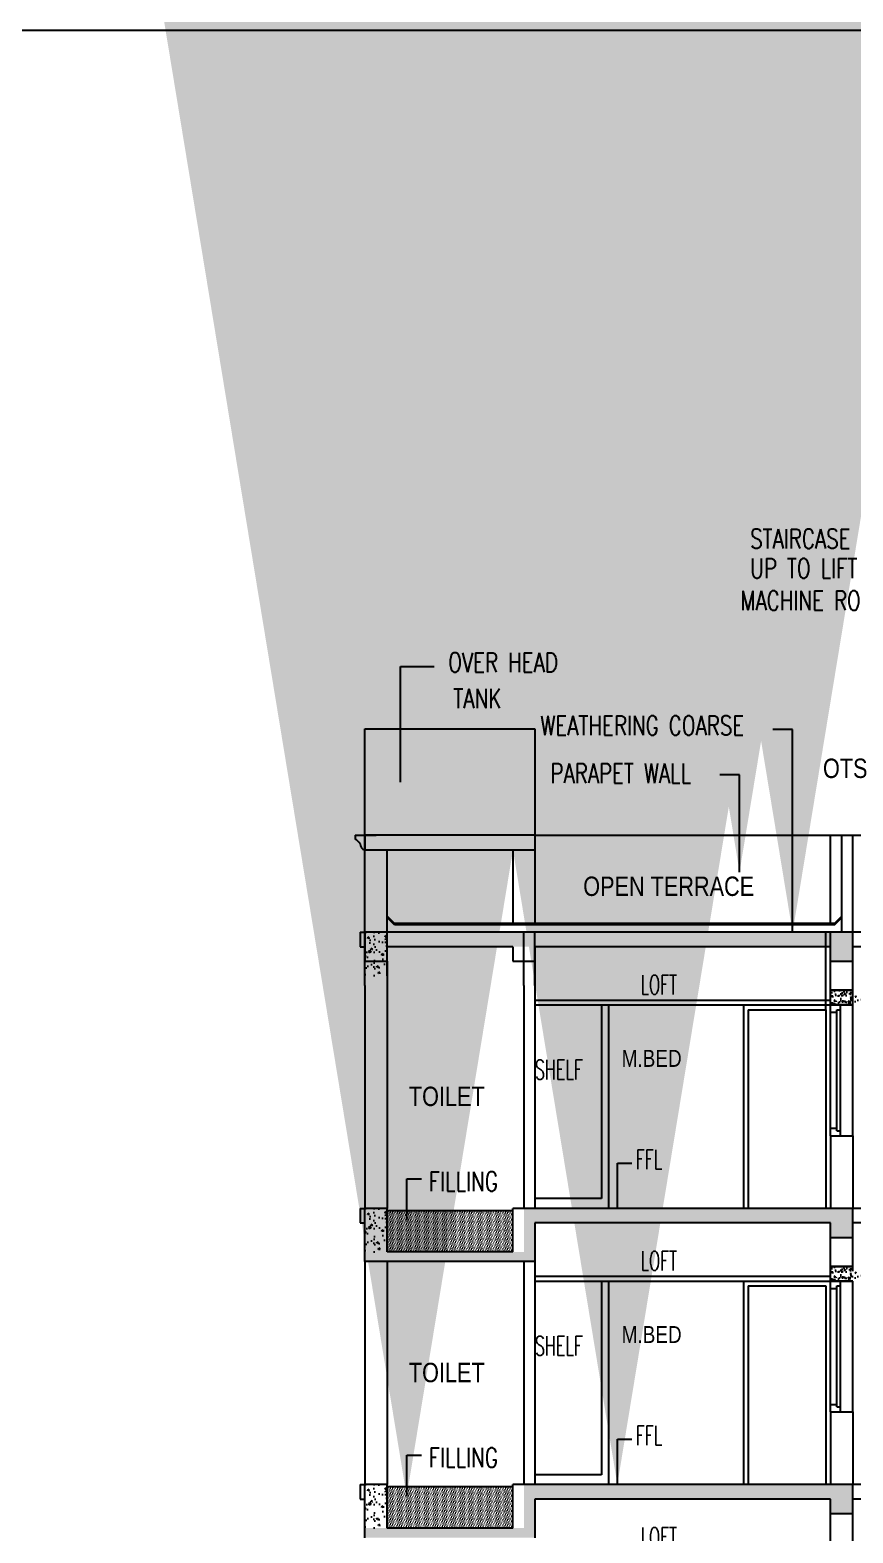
# Model space of a CAD drawing. Header units: metres. Extents: x 10 to 343, y 349 to 530.
# Drawn here: x 253.02 to 261.5, y 464.33 to 479.84 of the extents above; entities that cross this region are included whole.
import ezdxf

# ---------------------------------------------------------------- set-up
doc = ezdxf.new("R2010")
doc.units = ezdxf.units.M
doc.linetypes.add('DASHED2', pattern=[0.375, 0.25, -0.125])
doc.styles.add('m', font='micross.ttf', dxfattribs={"width": 0.9, "height": 350})
doc.styles.add('RS', font='ROMANS.shx')
doc.styles.add('RS3', font='romans.shx', dxfattribs={"width": 0.75, "height": 200})
doc.styles.add('style4', font='romans.shx', dxfattribs={"width": 0.75, "height": 175})
doc.styles.add('style6', font='romans.shx', dxfattribs={"width": 0.8})
doc.dimstyles.new('1', dxfattribs={"dimtxt": 2, "dimasz": 100, "dimexe": 100, "dimexo": 0, "dimgap": 50, "dimtad": 1, "dimdec": 0, "dimzin": 3, "dimdsep": 46, "dimtxsty": 'RS3', "dimblk": 'ARCHTICK', "dimcen": 150, "dimdle": 100, "dimclrd": 256, "dimclre": 256, "dimclrt": 6, "dimadec": 0, "dimazin": 0, "dimtfac": 1, "dimtdec": 0, "dimtmove": 2, "dimatfit": 3, "dimfxl": 0, "dimlwd": -1, "dimlwe": -1, "dimarcsym": 0})
doc.dimstyles.new('Jerry', dxfattribs={"dimscale": 18, "dimtxt": 0.5, "dimasz": 0.25, "dimexe": 0.18, "dimexo": 0.0625, "dimgap": 0.25, "dimtad": 1, "dimdec": 0, "dimdsep": 46, "dimlunit": 3, "dimtxsty": 'RS', "dimblk": 'ARCHTICK', "dimcen": 0.09, "dimse1": 1, "dimse2": 1, "dimclrd": 8, "dimclre": 8, "dimclrt": 6, "dimadec": 0, "dimazin": 0, "dimtfac": 1, "dimtdec": 0, "dimtofl": 0, "dimtmove": 0, "dimatfit": 3, "dimfxl": 0, "dimtolj": 1, "dimtzin": 0, "dimarcsym": 0})
pattern_1 = [(50, (-19870.7206, -12054.42528), (0.1434520365, -0.012550427), [0.015, -0.165]), (355, (-19870.7206, -12054.42528), (-0.0277502667, 0.1504384267), [0.012, -0.132]), (100.4514, (-19870.70865, -12054.42632), (0.11570187634, 0.1378879084), [0.012748038, -0.1402284224]), (46.1842, (-19870.7206, -12054.38528), (0.2134482097, -0.0331038029), [0.0225, -0.2475]), (96.6356, (-19870.70282, -12054.38804), (0.1869325411, 0.1948235742), [0.0191220576, -0.2103426]), (351.1842, (-19870.7206, -12054.38528), (0.186932389, 0.1948237202), [0.018, -0.198]), (21, (-19870.7006, -12054.39528), (0.1193814104, -0.08052377813), [0.015, -0.165]), (326, (-19870.7006, -12054.39528), (0.0486630664, 0.145030009), [0.012, -0.132]), (71.4514, (-19870.69066, -12054.40199), (0.1680445257, 0.06450609934), [0.012748038, -0.1402284224]), (37.5, (-19870.720604, -12054.42528), (0.00243197106, 0.06657877077), [0, -0.1304, 0, -0.134, 0, -0.1325]), (7.5, (-19870.720604, -12054.42528), (0.05261390749, 0.07888234238), [0, -0.0764, 0, -0.1274, 0, -0.0505]), (327.5, (-19870.765204, -12054.42528), (0.10676448723, -0.00451097435), [0, -0.05, 0, -0.156, 0, -0.207]), (317.5, (-19870.7852, -12054.42528), (0.11663723387, 0.02002099647), [0, -0.065, 0, -0.1036, 0, -0.147])]
pattern_2 = [(50, (-19870.7206, -12051.57528), (0.1434520365, -0.012550427), [0.015, -0.165]), (355, (-19870.7206, -12051.57528), (-0.0277502667, 0.1504384267), [0.012, -0.132]), (100.4514, (-19870.70865, -12051.57632), (0.11570187634, 0.1378879084), [0.012748038, -0.1402284224]), (46.1842, (-19870.7206, -12051.53528), (0.2134482097, -0.0331038029), [0.0225, -0.2475]), (96.6356, (-19870.70282, -12051.53804), (0.1869325411, 0.1948235742), [0.0191220576, -0.2103426]), (351.1842, (-19870.7206, -12051.53528), (0.186932389, 0.1948237202), [0.018, -0.198]), (21, (-19870.7006, -12051.54528), (0.1193814104, -0.08052377813), [0.015, -0.165]), (326, (-19870.7006, -12051.54528), (0.0486630664, 0.145030009), [0.012, -0.132]), (71.4514, (-19870.69066, -12051.55199), (0.1680445257, 0.06450609934), [0.012748038, -0.1402284224]), (37.5, (-19870.720604, -12051.57528), (0.00243197106, 0.06657877077), [0, -0.1304, 0, -0.134, 0, -0.1325]), (7.5, (-19870.720604, -12051.57528), (0.05261390749, 0.07888234238), [0, -0.0764, 0, -0.1274, 0, -0.0505]), (327.5, (-19870.765204, -12051.57528), (0.10676448723, -0.00451097435), [0, -0.05, 0, -0.156, 0, -0.207]), (317.5, (-19870.7852, -12051.57528), (0.11663723387, 0.02002099647), [0, -0.065, 0, -0.1036, 0, -0.147])]
pattern_3 = [(50, (-19870.7206, -12051.57528), (0.1434520365, -0.012550427), [0.015, -0.165]), (355, (-19870.7206, -12051.57528), (-0.0277502667, 0.1504384267), [0.012, -0.132]), (100.4514, (-19870.70865, -12051.57632), (0.11570187634, 0.1378879084), [0.012748038, -0.1402284224]), (46.1842, (-19870.7206, -12051.53528), (0.2134482097, -0.0331038029), [0.0225, -0.2475]), (96.6356, (-19870.70282, -12051.53804), (0.1869325411, 0.1948235742), [0.0191220576, -0.2103426]), (351.1842, (-19870.7206, -12051.53528), (0.186932389, 0.1948237202), [0.018, -0.198]), (21, (-19870.7006, -12051.54528), (0.1193814104, -0.08052377813), [0.015, -0.165]), (326, (-19870.7006, -12051.54528), (0.0486630664, 0.145030009), [0.012, -0.132]), (71.4514, (-19870.69066, -12051.55199), (0.1680445257, 0.06450609934), [0.012748038, -0.1402284224]), (37.5, (-19870.720604, -12051.57528), (0.00243197106, 0.06657877077), [0, -0.1304, 0, -0.134, 0, -0.1325]), (7.5, (-19870.720604, -12051.57528), (0.05261390749, 0.07888234238), [0, -0.0764, 0, -0.1274, 0, -0.0505]), (327.5, (-19870.765204, -12051.57528), (0.10676448723, -0.00451097435), [0, -0.05, 0, -0.156, 0, -0.207]), (317.5, (-19870.7852, -12051.57528), (0.11663723387, 0.02002099647), [0, -0.065, 0, -0.1036, 0, -0.147])]

# ---------------------------------------------------------------- blocks, each defined once
blk = doc.blocks.new('_ArchTick')
at = {"color": 0, "linetype": 'ByBlock', "const_width": 0.15}
blk.add_lwpolyline([(-0.5, -0.5), (0.5, 0.5)], dxfattribs=at)

msp = doc.modelspace()

# ---------------------------------------------------------------- hatches: boundary and pattern name
at = {"ltscale": 200}
h = msp.add_hatch(dxfattribs=at)
h.set_pattern_fill('AR-CONC', color=256, scale=0.025, style=0)
h.set_pattern_definition([(130, (180.11207, 580.48543), (-0.17931505, -0.01568803), [0.01875, -0.20625]), (185, (180.11207, 580.48543), (0.03468783, 0.18804803), [0.015, -0.165]), (79.5486, (180.09713, 580.48413), (-0.14462735, 0.17235989), [0.01593505, -0.17528553]), (133.8158, (180.11207, 580.53543), (-0.26681026, -0.04137975), [0.028125, -0.309375]), (83.3644, (180.08984, 580.53199), (-0.2336657, 0.24352947), [0.02390257, -0.26292825]), (188.8158, (180.11207, 580.53543), (-0.2336655, 0.24352965), [0.0225, -0.2475]), (159, (180.08707, 580.52293), (-0.14922676, -0.10065472), [0.01875, -0.20625]), (214, (180.08707, 580.52293), (-0.06082883, 0.1812875), [0.015, -0.165]), (108.5486, (180.07464, 580.51455), (-0.21005566, 0.08063262), [0.01593505, -0.17528553]), (142.5, (180.112073, 580.485434), (-0.003039964, 0.083223463), [0, -0.163, 0, -0.1675, 0, -0.165625]), (172.5, (180.11207, 580.48543), (-0.065767384, 0.09860293), [0, -0.0955, 0, -0.15925, 0, -0.063125]), (212.5, (180.167823, 580.485434), (-0.13345561, -0.005638718), [0, -0.0625, 0, -0.195, 0, -0.25875]), (222.5, (180.19282, 580.48543), (-0.14579654, 0.02502625), [0, -0.08125, 0, -0.1295, 0, -0.18375])])
h.paths.add_polyline_path([(256.4697, 470.5312), (261.5047, 470.5312), (261.5047, 470.2312), (261.2747, 470.2312), (261.2747, 470.3812), (256.6997, 470.3812), (256.6997, 470.2312), (256.4697, 470.2312)])
h = msp.add_hatch(dxfattribs=at)
h.set_pattern_fill('AR-CONC', color=256, scale=0.025, style=0)
h.set_pattern_definition([(130, (217.01493, 463.86682), (-0.17931505, -0.01568803), [0.01875, -0.20625]), (185, (217.01493, 463.86682), (0.0346878, 0.188048), [0.015, -0.165]), (79.5486, (216.99999, 463.86552), (-0.14462735, 0.1723599), [0.01593505, -0.1752855]), (133.8158, (217.01493, 463.91682), (-0.2668103, -0.0413798), [0.028125, -0.309375]), (83.3644, (216.9927, 463.91338), (-0.2336657, 0.2435295), [0.0239026, -0.2629282]), (188.8158, (217.01493, 463.91682), (-0.2336655, 0.2435297), [0.0225, -0.2475]), (159, (216.98993, 463.90432), (-0.14922676, -0.1006547), [0.01875, -0.20625]), (214, (216.98993, 463.90432), (-0.0608288, 0.1812875), [0.015, -0.165]), (108.5486, (216.9775, 463.89594), (-0.21005566, 0.0806326), [0.01593505, -0.1752855]), (142.5, (217.01493, 463.866823), (-0.00303996, 0.08322346), [0, -0.163, 0, -0.1675, 0, -0.165625]), (172.5, (217.01493, 463.86682), (-0.06576738, 0.09860293), [0, -0.0955, 0, -0.15925, 0, -0.063125]), (212.5, (217.07068, 463.866823), (-0.13345561, -0.00563872), [0, -0.0625, 0, -0.195, 0, -0.25875]), (222.5, (217.09568, 463.86682), (-0.14579654, 0.02502625), [0, -0.08125, 0, -0.1295, 0, -0.18375])])
h.paths.add_polyline_path([(256.4697, 470.5312), (256.6997, 470.5312), (256.6997, 470.0812), (256.4697, 470.0812)])
h = msp.add_hatch(dxfattribs=at)
h.set_pattern_fill('AR-CONC', color=256, scale=0.025, style=0)
h.set_pattern_definition([(130, (217.01493, 463.86682), (-0.17931505, -0.01568803), [0.01875, -0.20625]), (185, (217.01493, 463.86682), (0.0346878, 0.188048), [0.015, -0.165]), (79.5486, (216.99999, 463.86552), (-0.14462735, 0.1723599), [0.01593505, -0.1752855]), (133.8158, (217.01493, 463.91682), (-0.2668103, -0.0413798), [0.028125, -0.309375]), (83.3644, (216.9927, 463.91338), (-0.2336657, 0.2435295), [0.0239026, -0.2629282]), (188.8158, (217.01493, 463.91682), (-0.2336655, 0.2435297), [0.0225, -0.2475]), (159, (216.98993, 463.90432), (-0.14922676, -0.1006547), [0.01875, -0.20625]), (214, (216.98993, 463.90432), (-0.0608288, 0.1812875), [0.015, -0.165]), (108.5486, (216.9775, 463.89594), (-0.21005566, 0.0806326), [0.01593505, -0.1752855]), (142.5, (217.01493, 463.866823), (-0.00303996, 0.08322346), [0, -0.163, 0, -0.1675, 0, -0.165625]), (172.5, (217.01493, 463.86682), (-0.06576738, 0.09860293), [0, -0.0955, 0, -0.15925, 0, -0.063125]), (212.5, (217.07068, 463.866823), (-0.13345561, -0.00563872), [0, -0.0625, 0, -0.195, 0, -0.25875]), (222.5, (217.09568, 463.86682), (-0.14579654, 0.02502625), [0, -0.08125, 0, -0.1295, 0, -0.18375])])
h.paths.add_polyline_path([(256.4697, 470.5312), (256.6997, 470.5312), (256.6997, 470.0812), (256.4697, 470.0812)])
at = {"ltscale": 400}
h = msp.add_hatch(dxfattribs=at)
h.set_pattern_fill('AR-CONC', color=256, scale=0.02, style=0)
h.set_pattern_definition([(50, (-19870.7206, -12051.57528), (0.1434520365, -0.012550427), [0.015, -0.165]), (355, (-19870.7206, -12051.57528), (-0.0277502667, 0.1504384267), [0.012, -0.132]), (100.4514, (-19870.70865, -12051.57632), (0.11570187634, 0.1378879084), [0.012748038, -0.1402284224]), (46.1842, (-19870.7206, -12051.53528), (0.2134482097, -0.0331038029), [0.0225, -0.2475]), (96.6356, (-19870.70282, -12051.53804), (0.1869325411, 0.1948235742), [0.0191220576, -0.2103426]), (351.1842, (-19870.7206, -12051.53528), (0.186932389, 0.1948237202), [0.018, -0.198]), (21, (-19870.7006, -12051.54528), (0.1193814104, -0.08052377813), [0.015, -0.165]), (326, (-19870.7006, -12051.54528), (0.0486630664, 0.145030009), [0.012, -0.132]), (71.4514, (-19870.69066, -12051.55199), (0.1680445257, 0.06450609934), [0.012748038, -0.1402284224]), (37.5, (-19870.720604, -12051.57528), (0.00243197106, 0.06657877077), [0, -0.1304, 0, -0.134, 0, -0.1325]), (7.5, (-19870.720604, -12051.57528), (0.05261390749, 0.07888234238), [0, -0.0764, 0, -0.1274, 0, -0.0505]), (327.5, (-19870.765204, -12051.57528), (0.10676448723, -0.00451097435), [0, -0.05, 0, -0.156, 0, -0.207]), (317.5, (-19870.7852, -12051.57528), (0.11663723387, 0.02002099647), [0, -0.065, 0, -0.1036, 0, -0.147])])
h.paths.add_polyline_path([(261.5047, 469.9312), (261.2747, 469.9312), (261.2747, 469.7812), (261.5047, 469.7812)])
h = msp.add_hatch(dxfattribs=at)
h.set_pattern_fill('AR-CONC', color=256, scale=0.02, style=0)
h.set_pattern_definition([(50, (-19870.7206, -12051.57528), (0.1434520365, -0.012550427), [0.015, -0.165]), (355, (-19870.7206, -12051.57528), (-0.0277502667, 0.1504384267), [0.012, -0.132]), (100.4514, (-19870.70865, -12051.57632), (0.11570187634, 0.1378879084), [0.012748038, -0.1402284224]), (46.1842, (-19870.7206, -12051.53528), (0.2134482097, -0.0331038029), [0.0225, -0.2475]), (96.6356, (-19870.70282, -12051.53804), (0.1869325411, 0.1948235742), [0.0191220576, -0.2103426]), (351.1842, (-19870.7206, -12051.53528), (0.186932389, 0.1948237202), [0.018, -0.198]), (21, (-19870.7006, -12051.54528), (0.1193814104, -0.08052377813), [0.015, -0.165]), (326, (-19870.7006, -12051.54528), (0.0486630664, 0.145030009), [0.012, -0.132]), (71.4514, (-19870.69066, -12051.55199), (0.1680445257, 0.06450609934), [0.012748038, -0.1402284224]), (37.5, (-19870.720604, -12051.57528), (0.00243197106, 0.06657877077), [0, -0.1304, 0, -0.134, 0, -0.1325]), (7.5, (-19870.720604, -12051.57528), (0.05261390749, 0.07888234238), [0, -0.0764, 0, -0.1274, 0, -0.0505]), (327.5, (-19870.765204, -12051.57528), (0.10676448723, -0.00451097435), [0, -0.05, 0, -0.156, 0, -0.207]), (317.5, (-19870.7852, -12051.57528), (0.11663723387, 0.02002099647), [0, -0.065, 0, -0.1036, 0, -0.147])])
h.paths.add_polyline_path([(261.5047, 469.9312), (261.2747, 469.9312), (261.2747, 469.7812), (261.5047, 469.7812)])
h = msp.add_hatch(dxfattribs=at)
h.set_pattern_fill('AR-CONC', color=256, scale=0.02, style=0)
h.set_pattern_definition(pattern_2)
h.paths.add_polyline_path([(261.5047, 469.9312), (261.2747, 469.9312), (261.2747, 469.7812), (261.5047, 469.7812)])
h = msp.add_hatch(dxfattribs=at)
h.set_pattern_fill('AR-CONC', color=256, scale=0.02, style=0)
h.set_pattern_definition(pattern_2)
h.paths.add_polyline_path([(261.5047, 469.9312), (261.2747, 469.9312), (261.2747, 469.7812), (261.5047, 469.7812)])
h = msp.add_hatch(dxfattribs=at)
h.set_pattern_fill('AR-CONC', color=256, scale=0.02, style=0)
h.set_pattern_definition(pattern_3)
h.paths.add_polyline_path([(261.5047, 469.9312), (261.2747, 469.9312), (261.2747, 469.7812), (261.5047, 469.7812)])
h = msp.add_hatch(dxfattribs=at)
h.set_pattern_fill('AR-CONC', color=256, scale=0.02, style=0)
h.set_pattern_definition(pattern_3)
h.paths.add_polyline_path([(261.5047, 469.9312), (261.2747, 469.9312), (261.2747, 469.7812), (261.5047, 469.7812)])
h = msp.add_hatch(dxfattribs=at)
h.set_pattern_fill('AR-CONC', color=256, scale=0.02, style=0)
h.set_pattern_definition([(50, (-2790.72141, 1474.58605), (0.1434520365, -0.012550427), [0.015, -0.165]), (355, (-2790.72141, 1474.58605), (-0.027750267, 0.150438427), [0.012, -0.132]), (100.4514, (-2790.70945, 1474.585), (0.1157018763, 0.1378879084), [0.012748038, -0.1402284224]), (46.1842, (-2790.7214, 1474.62605), (0.21344821, -0.033103803), [0.0225, -0.2475]), (96.6356, (-2790.70362, 1474.6233), (0.186932541, 0.194823574), [0.019122058, -0.2103426]), (351.1842, (-2790.7214, 1474.62605), (0.186932389, 0.19482372), [0.018, -0.198]), (21, (-2790.70141, 1474.61605), (0.1193814104, -0.080523778), [0.015, -0.165]), (326, (-2790.70141, 1474.61605), (0.0486630664, 0.145030009), [0.012, -0.132]), (71.4514, (-2790.69146, 1474.60934), (0.168044526, 0.0645060993), [0.012748038, -0.1402284224]), (37.5, (-2790.72141, 1474.58605), (0.0024319711, 0.0665787708), [0, -0.1304, 0, -0.134, 0, -0.1325]), (7.5, (-2790.72141, 1474.58605), (0.0526139075, 0.0788823424), [0, -0.0764, 0, -0.1274, 0, -0.0505]), (327.5, (-2790.76601, 1474.58605), (0.1067644872, -0.00451097435), [0, -0.05, 0, -0.156, 0, -0.207]), (317.5, (-2790.78601, 1474.58605), (0.116637234, 0.0200209965), [0, -0.065, 0, -0.1036, 0, -0.147])])
h.paths.add_polyline_path([(261.9352, 469.8573), (261.5048, 469.8812), (261.5048, 469.9312), (261.2748, 469.9312), (261.2748, 469.7812), (261.5048, 469.7812), (261.9234, 469.7812)])
h = msp.add_hatch(dxfattribs=at)
h.set_pattern_fill('AR-CONC', color=256, scale=0.02, style=0)
h.set_pattern_definition([(50, (-2790.72141, 1474.58605), (0.1434520365, -0.012550427), [0.015, -0.165]), (355, (-2790.72141, 1474.58605), (-0.027750267, 0.150438427), [0.012, -0.132]), (100.4514, (-2790.70945, 1474.585), (0.1157018763, 0.1378879084), [0.012748038, -0.1402284224]), (46.1842, (-2790.7214, 1474.62605), (0.21344821, -0.033103803), [0.0225, -0.2475]), (96.6356, (-2790.70362, 1474.6233), (0.186932541, 0.194823574), [0.019122058, -0.2103426]), (351.1842, (-2790.7214, 1474.62605), (0.186932389, 0.19482372), [0.018, -0.198]), (21, (-2790.70141, 1474.61605), (0.1193814104, -0.080523778), [0.015, -0.165]), (326, (-2790.70141, 1474.61605), (0.0486630664, 0.145030009), [0.012, -0.132]), (71.4514, (-2790.69146, 1474.60934), (0.168044526, 0.0645060993), [0.012748038, -0.1402284224]), (37.5, (-2790.72141, 1474.58605), (0.0024319711, 0.0665787708), [0, -0.1304, 0, -0.134, 0, -0.1325]), (7.5, (-2790.72141, 1474.58605), (0.0526139075, 0.0788823424), [0, -0.0764, 0, -0.1274, 0, -0.0505]), (327.5, (-2790.76601, 1474.58605), (0.1067644872, -0.00451097435), [0, -0.05, 0, -0.156, 0, -0.207]), (317.5, (-2790.78601, 1474.58605), (0.116637234, 0.0200209965), [0, -0.065, 0, -0.1036, 0, -0.147])])
h.paths.add_polyline_path([(261.9352, 469.8573), (261.5048, 469.8812), (261.5048, 469.9312), (261.2748, 469.9312), (261.2748, 469.7812), (261.5048, 469.7812), (261.9234, 469.7812)])
h = msp.add_hatch(dxfattribs=at)
h.set_pattern_fill('AR-CONC', color=256, scale=0.02, style=0)
h.set_pattern_definition([(50, (-2790.72141, 1474.58605), (0.1434520365, -0.012550427), [0.015, -0.165]), (355, (-2790.72141, 1474.58605), (-0.027750267, 0.150438427), [0.012, -0.132]), (100.4514, (-2790.70945, 1474.585), (0.1157018763, 0.1378879084), [0.012748038, -0.1402284224]), (46.1842, (-2790.7214, 1474.62605), (0.21344821, -0.033103803), [0.0225, -0.2475]), (96.6356, (-2790.70362, 1474.6233), (0.186932541, 0.194823574), [0.019122058, -0.2103426]), (351.1842, (-2790.7214, 1474.62605), (0.186932389, 0.19482372), [0.018, -0.198]), (21, (-2790.70141, 1474.61605), (0.1193814104, -0.080523778), [0.015, -0.165]), (326, (-2790.70141, 1474.61605), (0.0486630664, 0.145030009), [0.012, -0.132]), (71.4514, (-2790.69146, 1474.60934), (0.168044526, 0.0645060993), [0.012748038, -0.1402284224]), (37.5, (-2790.72141, 1474.58605), (0.0024319711, 0.0665787708), [0, -0.1304, 0, -0.134, 0, -0.1325]), (7.5, (-2790.72141, 1474.58605), (0.0526139075, 0.0788823424), [0, -0.0764, 0, -0.1274, 0, -0.0505]), (327.5, (-2790.76601, 1474.58605), (0.1067644872, -0.00451097435), [0, -0.05, 0, -0.156, 0, -0.207]), (317.5, (-2790.78601, 1474.58605), (0.116637234, 0.0200209965), [0, -0.065, 0, -0.1036, 0, -0.147])])
h.paths.add_polyline_path([(261.9352, 469.8573), (261.5048, 469.8812), (261.5048, 469.9312), (261.2748, 469.9312), (261.2748, 469.7812), (261.5048, 469.7812), (261.9234, 469.7812)])
at = {"ltscale": 200}
h = msp.add_hatch(dxfattribs=at)
h.set_pattern_fill('AR-CONC', color=256, scale=0.025, style=0)
h.set_pattern_definition([(130, (217.01493, 467.11682), (-0.17931505, -0.01568803), [0.01875, -0.20625]), (185, (217.01493, 467.11682), (0.0346878, 0.188048), [0.015, -0.165]), (79.5486, (216.99999, 467.11552), (-0.14462735, 0.1723599), [0.01593505, -0.1752855]), (133.8158, (217.01493, 467.16682), (-0.2668103, -0.0413798), [0.028125, -0.309375]), (83.3644, (216.9927, 467.16338), (-0.2336657, 0.2435295), [0.0239026, -0.2629282]), (188.8158, (217.01493, 467.16682), (-0.2336655, 0.2435297), [0.0225, -0.2475]), (159, (216.98993, 467.15432), (-0.14922676, -0.10065472), [0.01875, -0.20625]), (214, (216.98993, 467.15432), (-0.0608288, 0.1812875), [0.015, -0.165]), (108.5486, (216.9775, 467.14594), (-0.21005566, 0.0806326), [0.01593505, -0.1752855]), (142.5, (217.01493, 467.116823), (-0.00303996, 0.08322346), [0, -0.163, 0, -0.1675, 0, -0.165625]), (172.5, (217.01493, 467.11682), (-0.06576738, 0.09860293), [0, -0.0955, 0, -0.15925, 0, -0.063125]), (212.5, (217.07068, 467.116823), (-0.13345561, -0.00563872), [0, -0.0625, 0, -0.195, 0, -0.25875]), (222.5, (217.09568, 467.11682), (-0.14579654, 0.02502625), [0, -0.08125, 0, -0.1295, 0, -0.18375])])
h.paths.add_polyline_path([(261.5047, 467.6812), (261.5047, 467.3812), (261.2747, 467.3812), (261.2747, 467.5312), (258.2247, 467.5312), (258.2247, 467.1312), (256.4697, 467.1312), (256.4697, 467.2312), (258.1097, 467.2312), (258.1097, 467.6812)])
h.paths.add_polyline_path([(267.3397, 467.6812), (267.3397, 467.3812), (267.1097, 467.3812), (267.1097, 467.5312), (264.8197, 467.5312), (264.8197, 467.3812), (264.5897, 467.3812), (264.5897, 467.6812)])
h = msp.add_hatch(dxfattribs=at)
h.set_pattern_fill('AR-CONC', color=256, scale=0.025, style=0)
h.set_pattern_definition([(130, (217.01493, 461.01682), (-0.17931505, -0.01568803), [0.01875, -0.20625]), (185, (217.01493, 461.01682), (0.0346878, 0.188048), [0.015, -0.165]), (79.5486, (216.99999, 461.01552), (-0.14462735, 0.1723599), [0.01593505, -0.1752855]), (133.8158, (217.01493, 461.06682), (-0.2668103, -0.0413798), [0.028125, -0.309375]), (83.3644, (216.9927, 461.06338), (-0.2336657, 0.2435295), [0.0239026, -0.2629282]), (188.8158, (217.01493, 461.06682), (-0.2336655, 0.2435297), [0.0225, -0.2475]), (159, (216.98993, 461.05432), (-0.14922676, -0.1006547), [0.01875, -0.20625]), (214, (216.98993, 461.05432), (-0.0608288, 0.1812875), [0.015, -0.165]), (108.5486, (216.9775, 461.04594), (-0.21005566, 0.0806326), [0.01593505, -0.1752855]), (142.5, (217.01493, 461.016823), (-0.00303996, 0.08322346), [0, -0.163, 0, -0.1675, 0, -0.165625]), (172.5, (217.01493, 461.01682), (-0.06576738, 0.09860293), [0, -0.0955, 0, -0.15925, 0, -0.063125]), (212.5, (217.07068, 461.016823), (-0.13345561, -0.00563872), [0, -0.0625, 0, -0.195, 0, -0.25875]), (222.5, (217.09568, 461.01682), (-0.14579654, 0.02502625), [0, -0.08125, 0, -0.1295, 0, -0.18375])])
h.paths.add_polyline_path([(256.4697, 467.6812), (256.6997, 467.6812), (256.6997, 467.2312), (256.4697, 467.2312)])
at = {"ltscale": 400}
h = msp.add_hatch(dxfattribs=at)
h.set_pattern_fill('DOTS', color=256, scale=0.3, angle=45, style=0)
h.set_pattern_definition([(45, (-2691.901127, 1472.250727), (-0.00662912607, 0.01988737822), [0, -0.01875])])
h.paths.add_polyline_path([(257.9947, 467.6562), (256.6997, 467.6562), (256.6997, 467.2312), (257.9947, 467.2312)])
h = msp.add_hatch(dxfattribs=at)
h.set_pattern_fill('AR-CONC', color=256, scale=0.02, style=0)
h.set_pattern_definition(pattern_1)
h.paths.add_polyline_path([(261.5047, 467.0812), (261.2747, 467.0812), (261.2747, 466.9312), (261.5047, 466.9312)])
h = msp.add_hatch(dxfattribs=at)
h.set_pattern_fill('AR-CONC', color=256, scale=0.02, style=0)
h.set_pattern_definition(pattern_1)
h.paths.add_polyline_path([(261.5047, 467.0812), (261.2747, 467.0812), (261.2747, 466.9312), (261.5047, 466.9312)])
h = msp.add_hatch(dxfattribs=at)
h.set_pattern_fill('AR-CONC', color=256, scale=0.02, style=0)
h.set_pattern_definition([(50, (-2790.72152, 1471.73605), (0.1434520365, -0.012550427), [0.015, -0.165]), (355, (-2790.72152, 1471.73605), (-0.027750267, 0.150438427), [0.012, -0.132]), (100.4514, (-2790.70957, 1471.735), (0.1157018763, 0.1378879084), [0.012748038, -0.1402284224]), (46.1842, (-2790.72152, 1471.77605), (0.21344821, -0.033103803), [0.0225, -0.2475]), (96.6356, (-2790.70374, 1471.7733), (0.186932541, 0.194823574), [0.019122058, -0.2103426]), (351.1842, (-2790.72152, 1471.77605), (0.186932389, 0.19482372), [0.018, -0.198]), (21, (-2790.70152, 1471.76605), (0.1193814104, -0.080523778), [0.015, -0.165]), (326, (-2790.70152, 1471.76605), (0.0486630664, 0.145030009), [0.012, -0.132]), (71.4514, (-2790.69157, 1471.75934), (0.168044526, 0.0645060993), [0.012748038, -0.1402284224]), (37.5, (-2790.72152, 1471.73605), (0.0024319711, 0.0665787708), [0, -0.1304, 0, -0.134, 0, -0.1325]), (7.5, (-2790.72152, 1471.73605), (0.0526139075, 0.0788823424), [0, -0.0764, 0, -0.1274, 0, -0.0505]), (327.5, (-2790.76612, 1471.73605), (0.1067644872, -0.00451097435), [0, -0.05, 0, -0.156, 0, -0.207]), (317.5, (-2790.78612, 1471.73605), (0.116637234, 0.0200209965), [0, -0.065, 0, -0.1036, 0, -0.147])])
h.paths.add_polyline_path([(261.9351, 467.0073), (261.5047, 467.0312), (261.5047, 467.0812), (261.2747, 467.0812), (261.2747, 466.9312), (261.5047, 466.9312), (261.9233, 466.9312)])
at = {"ltscale": 200}
h = msp.add_hatch(dxfattribs=at)
h.set_pattern_fill('AR-CONC', color=256, scale=0.025, style=0)
h.set_pattern_definition([(130, (217.01493, 464.26682), (-0.17931505, -0.01568803), [0.01875, -0.20625]), (185, (217.01493, 464.26682), (0.0346878, 0.188048), [0.015, -0.165]), (79.5486, (216.99999, 464.26552), (-0.14462735, 0.1723599), [0.01593505, -0.1752855]), (133.8158, (217.01493, 464.31682), (-0.2668103, -0.0413798), [0.028125, -0.309375]), (83.3644, (216.9927, 464.31338), (-0.2336657, 0.2435295), [0.0239026, -0.2629282]), (188.8158, (217.01493, 464.31682), (-0.2336655, 0.2435297), [0.0225, -0.2475]), (159, (216.98993, 464.30432), (-0.14922676, -0.10065472), [0.01875, -0.20625]), (214, (216.98993, 464.30432), (-0.0608288, 0.1812875), [0.015, -0.165]), (108.5486, (216.9775, 464.29594), (-0.21005566, 0.0806326), [0.01593505, -0.1752855]), (142.5, (217.01493, 464.266823), (-0.00303996, 0.08322346), [0, -0.163, 0, -0.1675, 0, -0.165625]), (172.5, (217.01493, 464.26682), (-0.06576738, 0.09860293), [0, -0.0955, 0, -0.15925, 0, -0.063125]), (212.5, (217.07068, 464.266823), (-0.13345561, -0.00563872), [0, -0.0625, 0, -0.195, 0, -0.25875]), (222.5, (217.09568, 464.26682), (-0.14579654, 0.02502625), [0, -0.08125, 0, -0.1295, 0, -0.18375])])
h.paths.add_polyline_path([(261.5047, 464.8312), (261.5047, 464.5312), (261.2747, 464.5312), (261.2747, 464.6812), (258.2247, 464.6812), (258.2247, 464.2812), (256.4697, 464.2812), (256.4697, 464.3812), (258.1097, 464.3812), (258.1097, 464.8312)])
h.paths.add_polyline_path([(267.3397, 464.8312), (267.3397, 464.5312), (267.1097, 464.5312), (267.1097, 464.6812), (264.8197, 464.6812), (264.8197, 464.5312), (264.5897, 464.5312), (264.5897, 464.8312)])
h = msp.add_hatch(dxfattribs=at)
h.set_pattern_fill('AR-CONC', color=256, scale=0.025, style=0)
h.set_pattern_definition([(130, (217.01493, 458.16682), (-0.17931505, -0.01568803), [0.01875, -0.20625]), (185, (217.01493, 458.16682), (0.0346878, 0.188048), [0.015, -0.165]), (79.5486, (216.99999, 458.16552), (-0.14462735, 0.1723599), [0.01593505, -0.1752855]), (133.8158, (217.01493, 458.21682), (-0.2668103, -0.0413798), [0.028125, -0.309375]), (83.3644, (216.9927, 458.21338), (-0.2336657, 0.2435295), [0.0239026, -0.2629282]), (188.8158, (217.01493, 458.21682), (-0.2336655, 0.2435297), [0.0225, -0.2475]), (159, (216.98993, 458.20432), (-0.14922676, -0.1006547), [0.01875, -0.20625]), (214, (216.98993, 458.20432), (-0.0608288, 0.1812875), [0.015, -0.165]), (108.5486, (216.9775, 458.19594), (-0.21005566, 0.0806326), [0.01593505, -0.1752855]), (142.5, (217.01493, 458.166823), (-0.00303996, 0.08322346), [0, -0.163, 0, -0.1675, 0, -0.165625]), (172.5, (217.01493, 458.16682), (-0.06576738, 0.09860293), [0, -0.0955, 0, -0.15925, 0, -0.063125]), (212.5, (217.07068, 458.166823), (-0.13345561, -0.00563872), [0, -0.0625, 0, -0.195, 0, -0.25875]), (222.5, (217.09568, 458.16682), (-0.14579654, 0.02502625), [0, -0.08125, 0, -0.1295, 0, -0.18375])])
h.paths.add_polyline_path([(256.4697, 464.8312), (256.6997, 464.8312), (256.6997, 464.3812), (256.4697, 464.3812)])
at = {"ltscale": 400}
h = msp.add_hatch(dxfattribs=at)
h.set_pattern_fill('DOTS', color=256, scale=0.3, angle=45, style=0)
h.set_pattern_definition([(45, (-2691.901127, 1469.400727), (-0.00662912607, 0.01988737822), [0, -0.01875])])
h.paths.add_polyline_path([(257.9947, 464.8062), (256.6997, 464.8062), (256.6997, 464.3812), (257.9947, 464.3812)])

# ---------------------------------------------------------------- linework, layer by layer
for p, q in [((256.4697, 472.5312), (256.4697, 472.6312)), ((256.4697, 472.6312), (258.2247, 472.6312)), ((258.2247, 472.6312), (258.2247, 472.5312)), ((258.2247, 472.6312), (258.2247, 471.5312)), ((256.4697, 471.3812), (256.4697, 472.5312)), ((256.3697, 471.5312), (256.3697, 471.4937)), ((256.3697, 471.5312), (256.5847, 471.5312)), ((256.3697, 471.5312), (256.3697, 471.4937)), ((256.3697, 471.5312), (256.4697, 471.5312)), ((256.4697, 471.5312), (256.4697, 471.3812)), ((258.2247, 471.5312), (256.4697, 471.5312)), ((258.2247, 471.5312), (258.2247, 470.6212)), ((258.2247, 471.5312), (261.2747, 471.5312)), ((258.2247, 471.5312), (258.2247, 471.3812)), ((261.2747, 470.6212), (261.2747, 471.5312)), ((261.2747, 470.6212), (261.2747, 471.5312)), ((261.2747, 471.5312), (261.3897, 471.5312)), ((261.3897, 471.5312), (261.5047, 471.5312)), ((261.3897, 470.5312), (261.3897, 471.5312)), ((261.5047, 470.5312), (261.5047, 471.5312)), ((261.5047, 471.5312), (264.5897, 471.5312)), ((256.4697, 470.5312), (256.4697, 471.3812)), ((256.4697, 470.5312), (256.4697, 471.3812)), ((256.4697, 471.3812), (258.2247, 471.3812)), ((256.6997, 470.5312), (256.6997, 471.3812)), ((257.9947, 471.3812), (257.9947, 470.6212)), ((258.2247, 471.3812), (258.2247, 470.6212)), ((256.7747, 470.6212), (256.6997, 470.6962)), ((256.7747, 470.6062), (256.6997, 470.6812)), ((258.2247, 470.6212), (256.7747, 470.6212)), ((258.2247, 470.6062), (256.7747, 470.6062)), ((261.3147, 470.6212), (258.2247, 470.6212)), ((261.3147, 470.6062), (258.2247, 470.6062)), ((261.3147, 470.6212), (261.3897, 470.6962)), ((261.3147, 470.6062), (261.3897, 470.6812)), ((256.4197, 470.5312), (256.4197, 470.3812)), ((256.4197, 470.5312), (256.4697, 470.5312)), ((256.4197, 470.5312), (256.4197, 470.3812)), ((256.4197, 470.5312), (256.4697, 470.5312)), ((256.4197, 470.5312), (256.4197, 470.3812)), ((256.4197, 470.5312), (256.4697, 470.5312)), ((261.5047, 470.5312), (256.4697, 470.5312)), ((256.4697, 470.5312), (256.4697, 470.2312)), ((256.6997, 470.5312), (256.4697, 470.5312)), ((256.4697, 469.9812), (256.4697, 470.5312)), ((256.4697, 470.2312), (256.4697, 470.5312)), ((256.6997, 470.5312), (256.4697, 470.5312)), ((256.4697, 469.9812), (256.4697, 470.5312)), ((256.4697, 469.9812), (256.4697, 470.5312)), ((256.6997, 470.0812), (256.6997, 470.5312)), ((261.5047, 470.5312), (257.9947, 470.5312)), ((261.5047, 470.5312), (257.9947, 470.5312)), ((258.1097, 469.9812), (258.1097, 470.5312)), ((258.1097, 470.2312), (258.1097, 470.5312)), ((258.2247, 469.9812), (258.2247, 470.5312)), ((258.2247, 470.2312), (258.2247, 470.5312)), ((261.2247, 469.7312), (261.2247, 470.5312)), ((261.2247, 469.7312), (261.2247, 470.5312)), ((261.2747, 468.4312), (261.2747, 470.5312)), ((261.2747, 468.4312), (261.2747, 470.5312)), ((261.5047, 470.2312), (261.5047, 470.5312)), ((261.5047, 470.2312), (261.5047, 470.5312)), ((261.5047, 468.4312), (261.5047, 470.5312)), ((261.5047, 470.2312), (261.5047, 470.5312)), ((261.5047, 468.4312), (261.5047, 470.5312)), ((256.4197, 470.3812), (256.4697, 470.3812)), ((256.4197, 470.3812), (256.4697, 470.3812)), ((256.4197, 470.3812), (256.4697, 470.3812)), ((257.9947, 470.3812), (256.6997, 470.3812)), ((256.6997, 470.2312), (256.6997, 470.3812)), ((257.9947, 470.3812), (257.9947, 470.2312)), ((261.2747, 470.3812), (258.2247, 470.3812)), ((261.2747, 470.3812), (258.2247, 470.3812)), ((258.2247, 470.3812), (258.2247, 469.9812)), ((258.2247, 470.2312), (258.2247, 470.3812)), ((261.2747, 470.3812), (258.2247, 470.3812)), ((258.2247, 470.3812), (258.2247, 469.9812)), ((261.2747, 470.2312), (261.2747, 470.3812)), ((261.2747, 470.2312), (261.2747, 470.3812)), ((261.2747, 470.2312), (261.2747, 470.3812)), ((256.4697, 470.2312), (256.6997, 470.2312)), ((256.6997, 470.2312), (256.6997, 467.6812)), ((257.9947, 470.2312), (258.2247, 470.2312)), ((261.2747, 470.2312), (261.5047, 470.2312)), ((261.2747, 470.2312), (261.5047, 470.2312)), ((261.2747, 469.9312), (261.2747, 470.2312)), ((261.2747, 469.9312), (261.2747, 470.2312)), ((261.2747, 470.2312), (261.5047, 470.2312)), ((261.2747, 469.9312), (261.2747, 470.2312)), ((261.5047, 469.9312), (261.5047, 470.2312)), ((261.5047, 469.9312), (261.5047, 470.2312)), ((261.5047, 469.9312), (261.5047, 470.2312)), ((256.4697, 469.9812), (256.4697, 467.6812)), ((258.1097, 469.9812), (258.1097, 467.6812)), ((258.2247, 469.9812), (258.2247, 467.6812)), ((258.2247, 469.8312), (261.2747, 469.8312)), ((261.2747, 469.7812), (261.2747, 469.9312)), ((261.2747, 469.9312), (261.5047, 469.9312)), ((261.2747, 469.7812), (261.2747, 469.9312)), ((261.2747, 469.9312), (261.5047, 469.9312)), ((261.2747, 469.7812), (261.2747, 469.9312)), ((261.2747, 469.9312), (261.5047, 469.9312)), ((261.2747, 469.7812), (261.2747, 469.9312)), ((261.2747, 469.9312), (261.5047, 469.9312)), ((261.2747, 469.7812), (261.2747, 469.9312)), ((261.2747, 469.9312), (261.5047, 469.9312)), ((261.2747, 469.7812), (261.2747, 469.9312)), ((261.2747, 469.9312), (261.5047, 469.9312)), ((261.5047, 469.8812), (261.5047, 469.9312)), ((261.5047, 469.8812), (261.5047, 469.9312)), ((261.5047, 469.8812), (261.5047, 469.9312)), ((261.5047, 469.8812), (261.5047, 469.9312)), ((261.5047, 469.8812), (261.5047, 469.9312)), ((261.5047, 469.8812), (261.5047, 469.9312)), ((258.2247, 469.7812), (261.2747, 469.7812)), ((258.9097, 469.7812), (258.9097, 467.7812)), ((258.9847, 469.7812), (258.9847, 467.6812)), ((260.3747, 469.7812), (261.2747, 469.7812)), ((260.3747, 469.7812), (260.3747, 467.6812)), ((260.3747, 469.7812), (261.2747, 469.7812)), ((260.3747, 469.7812), (261.2747, 469.7812)), ((260.3747, 469.7812), (261.2747, 469.7812)), ((260.3747, 469.7812), (261.2747, 469.7812)), ((260.4247, 469.7312), (260.4247, 467.6812)), ((260.4247, 469.7312), (261.2247, 469.7312)), ((261.2247, 469.7312), (261.2247, 467.6812)), ((261.2747, 469.7812), (261.5047, 469.7812)), ((261.2747, 469.7812), (261.5047, 469.7812)), ((261.2747, 469.7812), (261.5047, 469.7812)), ((261.2747, 469.7812), (261.5047, 469.7812)), ((261.2747, 469.7812), (261.5047, 469.7812)), ((261.2747, 469.7812), (261.5047, 469.7812)), ((261.2747, 469.7812), (261.5047, 469.7812)), ((261.2747, 469.7812), (261.5047, 469.7812)), ((261.2747, 469.7812), (261.5047, 469.7812)), ((261.2747, 469.7812), (261.5047, 469.7812)), ((261.2747, 469.7812), (261.5047, 469.7812)), ((261.2747, 469.7812), (261.5047, 469.7812)), ((261.2747, 469.7812), (261.5047, 469.7812)), ((261.2747, 469.7812), (261.5047, 469.7812)), ((261.2747, 469.7812), (261.5047, 469.7812)), ((261.2747, 469.7812), (261.5047, 469.7812)), ((261.2747, 469.7812), (261.5047, 469.7812)), ((261.2747, 469.7812), (261.5047, 469.7812)), ((261.2747, 468.4312), (261.2747, 467.6812)), ((261.2747, 468.4312), (261.5047, 468.4312)), ((261.2747, 468.4312), (261.5047, 468.4312)), ((261.2747, 468.4312), (261.5047, 468.4312)), ((261.5047, 468.4312), (261.5047, 467.6812)), ((256.4197, 467.6812), (256.4197, 467.5312)), ((256.4197, 467.6812), (256.4697, 467.6812)), ((256.6997, 467.6812), (256.4697, 467.6812)), ((256.4697, 467.1312), (256.4697, 467.6812)), ((256.6997, 467.2312), (256.6997, 467.6812)), ((257.9947, 467.6562), (256.6997, 467.6562)), ((261.5047, 467.6812), (257.9947, 467.6812)), ((257.9947, 467.2312), (257.9947, 467.6812)), ((258.9097, 467.7812), (258.2247, 467.7812)), ((261.5047, 467.3812), (261.5047, 467.6812)), ((256.4197, 467.5312), (256.4697, 467.5312)), ((261.2747, 467.5312), (258.2247, 467.5312)), ((258.2247, 467.5312), (258.2247, 467.1312)), ((261.2747, 467.3812), (261.2747, 467.5312)), ((261.2747, 467.3812), (261.5047, 467.3812)), ((261.2747, 467.0812), (261.2747, 467.3812)), ((261.5047, 467.0812), (261.5047, 467.3812)), ((257.9947, 467.2312), (256.6997, 467.2312)), ((258.2247, 467.1312), (256.4697, 467.1312)), ((256.4697, 467.1312), (256.4697, 464.8312)), ((256.6997, 467.1312), (256.6997, 464.8312)), ((258.1097, 467.1312), (258.1097, 464.8312)), ((258.2247, 467.1312), (258.2247, 464.8312)), ((261.2747, 466.9312), (261.2747, 467.0812)), ((261.2747, 467.0812), (261.5047, 467.0812)), ((261.2747, 466.9312), (261.2747, 467.0812)), ((261.2747, 467.0812), (261.5047, 467.0812)), ((261.5047, 467.0312), (261.5047, 467.0812)), ((261.5047, 467.0312), (261.5047, 467.0812)), ((258.2247, 466.9812), (261.2747, 466.9812)), ((258.2247, 466.9312), (261.2747, 466.9312)), ((258.9097, 466.9312), (258.9097, 464.9312)), ((258.9847, 466.9312), (258.9847, 464.8312)), ((260.3747, 466.9312), (261.2747, 466.9312)), ((260.3747, 466.9312), (260.3747, 464.8312)), ((260.3747, 466.9312), (261.2747, 466.9312)), ((260.3747, 466.9312), (260.3747, 464.8312)), ((260.4247, 466.8812), (260.4247, 464.8312)), ((260.4247, 466.8812), (261.2247, 466.8812)), ((260.4247, 466.8812), (260.4247, 464.8312)), ((260.4247, 466.8812), (261.2247, 466.8812)), ((261.2247, 466.8812), (261.2247, 464.8312)), ((261.2247, 466.8812), (261.2247, 464.8312)), ((261.2747, 466.9312), (261.5047, 466.9312)), ((261.2747, 466.9312), (261.5047, 466.9312)), ((261.2747, 466.9312), (261.5047, 466.9312)), ((261.2747, 466.9312), (261.5047, 466.9312)), ((261.2747, 466.9312), (261.5047, 466.9312)), ((261.2747, 466.9312), (261.5047, 466.9312)), ((261.2747, 465.5812), (261.2747, 464.8312)), ((261.2747, 465.5812), (261.5047, 465.5812)), ((261.5047, 465.5812), (261.5047, 464.8312)), ((258.9097, 464.9312), (258.2247, 464.9312)), ((256.4197, 464.8312), (256.4197, 464.6812)), ((256.4197, 464.8312), (256.4697, 464.8312)), ((256.6997, 464.8312), (256.4697, 464.8312)), ((256.4697, 464.2812), (256.4697, 464.8312)), ((256.6997, 464.3812), (256.6997, 464.8312)), ((257.9947, 464.8062), (256.6997, 464.8062)), ((261.5047, 464.8312), (257.9947, 464.8312)), ((257.9947, 464.3812), (257.9947, 464.8312)), ((261.5047, 464.5312), (261.5047, 464.8312)), ((256.4197, 464.6812), (256.4697, 464.6812)), ((261.2747, 464.6812), (258.2247, 464.6812)), ((258.2247, 464.6812), (258.2247, 464.2812)), ((261.2747, 464.5312), (261.2747, 464.6812)), ((257.9947, 464.3812), (256.6997, 464.3812)), ((261.2747, 464.5312), (261.5047, 464.5312)), ((261.2747, 464.2312), (261.2747, 464.5312)), ((261.5047, 464.2312), (261.5047, 464.5312))]:
    msp.add_line(p, q, dxfattribs=at)
at = {"linetype": 'DASHED2', "ltscale": 600}
for p, q in [((264.5897, 470.5312), (261.5047, 470.5312)), ((264.5897, 470.5312), (261.5047, 470.5312)), ((264.5897, 470.5312), (261.5047, 470.5312)), ((264.5897, 470.3812), (261.5047, 470.3812)), ((264.5897, 470.3812), (261.5047, 470.3812)), ((264.5897, 470.3812), (261.5047, 470.3812)), ((264.5897, 467.6812), (261.5047, 467.6812)), ((264.5897, 467.5312), (261.5047, 467.5312)), ((264.5897, 464.8312), (261.5047, 464.8312)), ((264.5897, 464.6812), (261.5047, 464.6812))]:
    msp.add_line(p, q, dxfattribs=at)
at = {"linetype": 'Continuous'}
for p, q in [((261.5047, 469.9312), (261.2747, 469.9312)), ((261.5047, 469.9312), (261.2747, 469.9312)), ((261.5047, 469.9312), (261.2747, 469.9312)), ((261.5047, 469.9312), (261.2747, 469.9312)), ((261.5047, 469.9312), (261.2747, 469.9312)), ((261.5047, 469.9312), (261.2747, 469.9312)), ((261.5047, 469.7812), (261.2747, 469.7812)), ((261.5047, 469.7812), (261.2747, 469.7812)), ((261.5047, 469.7812), (261.2747, 469.7812)), ((261.5047, 469.7812), (261.2747, 469.7812)), ((261.5047, 469.7812), (261.2747, 469.7812)), ((261.5047, 469.7812), (261.2747, 469.7812)), ((261.5047, 467.0812), (261.2747, 467.0812)), ((261.5047, 467.0812), (261.2747, 467.0812)), ((261.5047, 466.9312), (261.2747, 466.9312)), ((261.5047, 466.9312), (261.2747, 466.9312))]:
    msp.add_line(p, q, dxfattribs=at)
for p, q in [((261.2747, 468.4312), (261.2747, 469.7812)), ((261.2747, 468.4312), (261.2747, 469.7812)), ((261.2747, 468.4312), (261.2747, 469.7812)), ((261.2747, 469.7046), (261.3386, 469.7046)), ((261.2747, 469.7046), (261.3386, 469.7046)), ((261.2747, 469.7046), (261.3386, 469.7046)), ((261.3386, 468.4823), (261.3386, 469.7301)), ((261.3386, 469.7301), (261.3769, 469.7301)), ((261.3386, 468.4823), (261.3386, 469.7301)), ((261.3386, 469.7301), (261.3769, 469.7301)), ((261.3386, 468.4823), (261.3386, 469.7301)), ((261.3386, 469.7301), (261.3769, 469.7301)), ((261.3769, 468.4312), (261.3769, 469.7812)), ((261.3769, 468.4312), (261.3769, 469.7812)), ((261.3769, 468.4312), (261.3769, 469.7812)), ((261.5047, 468.4312), (261.5047, 469.7812)), ((261.5047, 468.4312), (261.5047, 469.7812)), ((261.5047, 468.4312), (261.5047, 469.7812)), ((261.2747, 468.5079), (261.3386, 468.5079)), ((261.2747, 468.5079), (261.3386, 468.5079)), ((261.2747, 468.5079), (261.3386, 468.5079)), ((261.3386, 468.4823), (261.3769, 468.4823)), ((261.3386, 468.4823), (261.3769, 468.4823)), ((261.3386, 468.4823), (261.3769, 468.4823)), ((261.2747, 465.5812), (261.2747, 466.9312)), ((261.3386, 465.6323), (261.3386, 466.8801)), ((261.3386, 466.8801), (261.3769, 466.8801)), ((261.3769, 465.5812), (261.3769, 466.9312)), ((261.5047, 465.5812), (261.5047, 466.9312)), ((261.2747, 466.8546), (261.3386, 466.8546)), ((261.2747, 465.6579), (261.3386, 465.6579)), ((261.3386, 465.6323), (261.3769, 465.6323))]:
    msp.add_line(p, q)
msp.add_lwpolyline([(227.826, 479.8415), (302.8307, 479.8415), (302.8307, 423.3577), (227.826, 423.3577)], close=True)
at = {"ltscale": 400}
for centre, radius, start, end in [((256.2868, 471.3609), 0.1566, 31.35377, 58.0252), ((256.2868, 471.3609), 0.1566, 31.35377, 58.0252), ((256.4846, 471.4436), 0.0642, 181.1052, 256.53819), ((256.4846, 471.4436), 0.0642, 181.1052, 256.53819)]:
    msp.add_arc(centre, radius, start, end, dxfattribs=at)

# ---------------------------------------------------------------- texts
for s, height, style, width, p in [('STAIRCASE', 0.2, 'RS3', 0.75, (260.4443, 474.4916)), ('UP TO LIFT  ', 0.2, 'RS3', 0.75, (260.4443, 474.1864)), ('  MACHINE ROOM', 0.2, 'RS3', 0.75, (260.139, 473.8536)), ('OVER HEAD ', 0.2, 'RS3', 0.75, (257.3293, 473.2155)), ('TANK', 0.2, 'RS3', 0.75, (257.3823, 472.8437)), ('WEATHERING COARSE', 0.2, 'style4', 0.75, (258.28, 472.5646)), ('OTS', 0.2, 'm', 0.8, (261.1956, 472.1226)), ('PARAPET WALL', 0.2, 'style4', 0.75, (258.3834, 472.0708)), ('OPEN TERRACE', 0.2, 'm', 0.8, (258.7223, 470.9053)), ('LOFT', 0.2, 'style6', 0.6, (259.315, 469.8889)), ('SHELF', 0.2, 'style6', 0.6, (258.2247, 469.0122)), ('M.BED ', 0.175, 'm', 0.8, (259.1183, 469.1414)), ('TOILET', 0.2, 'm', 0.8, (256.9233, 468.7369)), ('FFL', 0.2, 'style6', 0.6, (259.2641, 468.0858)), ('FILLING', 0.2, 'RS3', 0.75, (257.1283, 467.8591)), ('FILLING', 0.2, 'RS3', 0.75, (257.1283, 467.8591)), ('LOFT', 0.2, 'style6', 0.6, (259.315, 467.0389)), ('M.BED ', 0.175, 'm', 0.8, (259.1183, 466.2914)), ('SHELF', 0.2, 'style6', 0.6, (258.2247, 466.1622)), ('TOILET', 0.2, 'm', 0.8, (256.9233, 465.8869)), ('FFL', 0.2, 'style6', 0.6, (259.2641, 465.2358)), ('FILLING', 0.2, 'RS3', 0.75, (257.1283, 465.0091)), ('FILLING', 0.2, 'RS3', 0.75, (257.1283, 465.0091)), ('LOFT', 0.2, 'style6', 0.6, (259.315, 464.1889))]:
    msp.add_text(s, height=height, dxfattribs=dict(style=style, width=width)).set_placement(p)

# ---------------------------------------------------------------- leaders
for points in [[(256.8374, 472.0783), (256.8374, 473.2726), (257.1839, 473.2726)], [(259.0742, 467.6812), (259.0742, 468.1477), (259.2222, 468.1477)], [(256.9008, 467.5595), (256.9008, 467.9843), (257.053, 467.9843)], [(256.9008, 467.5595), (256.9008, 467.9843), (257.053, 467.9843)], [(259.0742, 464.8312), (259.0742, 465.2977), (259.2222, 465.2977)], [(256.9008, 464.7095), (256.9008, 465.1343), (257.053, 465.1343)], [(256.9008, 464.7095), (256.9008, 465.1343), (257.053, 465.1343)]]:
    msp.add_leader(points, dimstyle='1', override={"dimgap": 50, "dimtad": 0, "dimfxl": 200, "dimfxlon": 1}, dxfattribs=at)
for points in [[(260.8822, 470.529), (260.8822, 472.6239), (260.6773, 472.6239)], [(260.335, 471.1522), (260.335, 472.156), (260.1302, 472.156)]]:
    msp.add_leader(points, dimstyle='Jerry', override={"dimasz": 8, "dimtad": 0})

doc.saveas('drawing.dxf')
